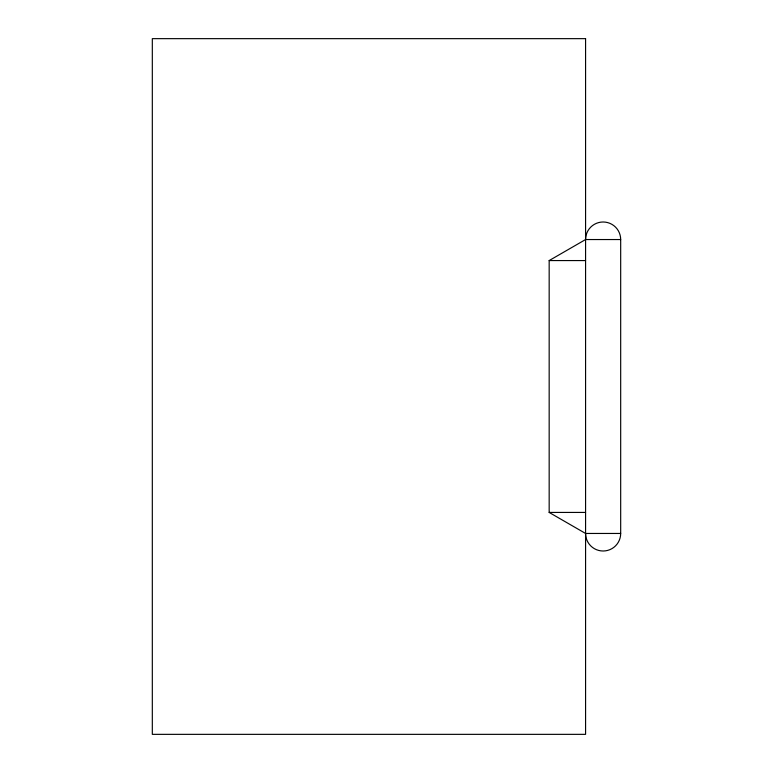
<?xml version="1.0" encoding="UTF-8"?>
<svg xmlns="http://www.w3.org/2000/svg" width="773" height="773" viewBox="0 0 773 773"><rect width="100%" height="100%" fill="white"/><g stroke="black" fill="none" stroke-linecap="round" stroke-linejoin="round"><path stroke-width="1.16" d="M549.168 260.569L585.576 239.543A17.547 17.547 0 0 1 603.133 221.996A17.547 17.547 0 0 1 620.68 239.543L620.68 533.457A17.547 17.547 0 0 1 603.133 551.004A17.547 17.547 0 0 1 585.576 533.457L549.168 512.431L549.168 260.569L585.576 260.569M585.576 239.543L620.68 239.543M549.168 512.431L585.576 512.431M585.576 533.457L620.68 533.457M585.576 38.65L152.32 38.65L152.32 734.35L585.576 734.35L585.576 38.65"/></g></svg>
